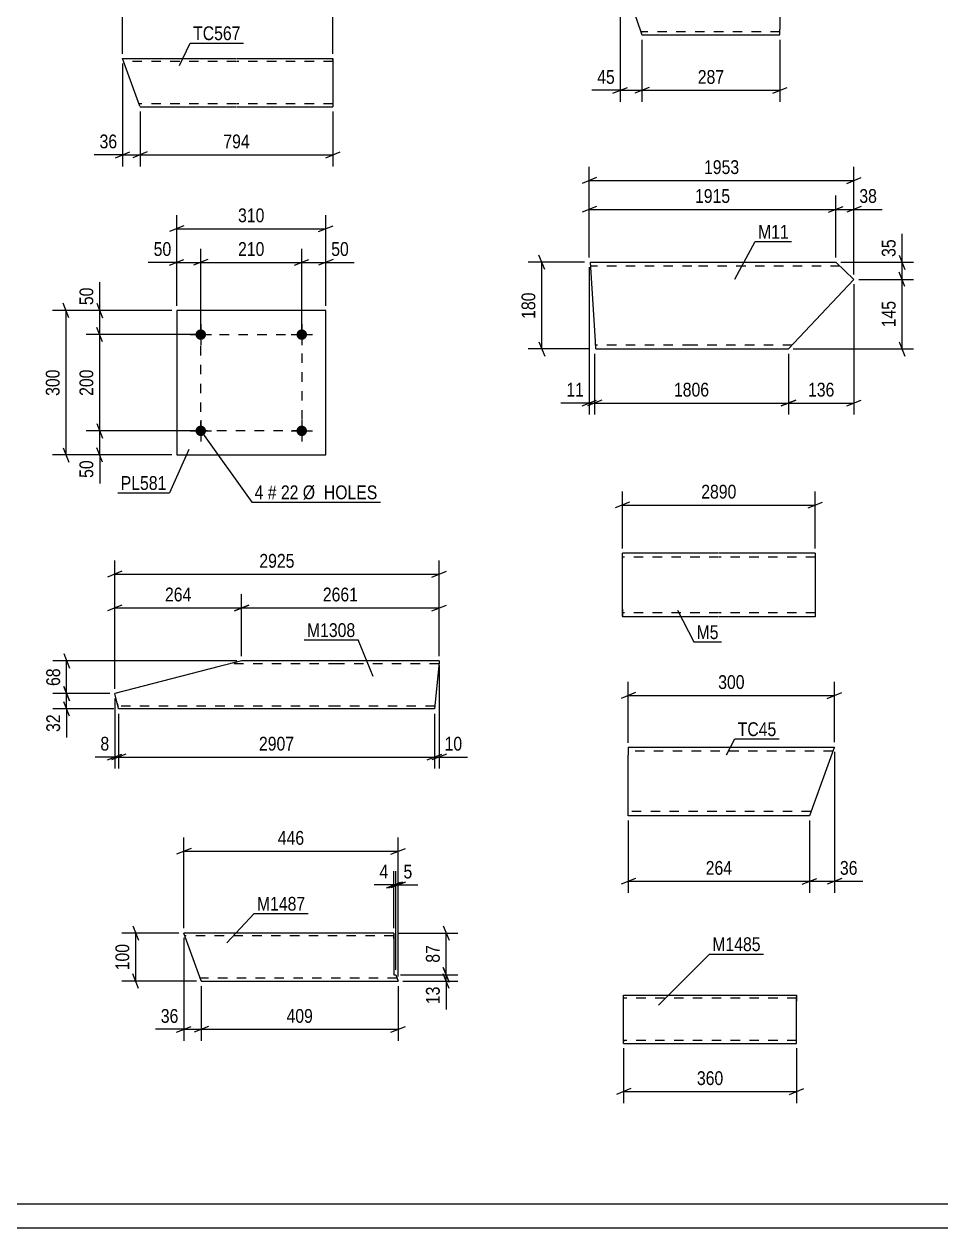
# Model space of a CAD drawing. Header units: millimetres. Extents: x 0 to 594, y 0 to 420.
# Drawn here: x 187.7 to 378.3, y 0 to 250.2 of the extents above; entities that cross this region are included whole.
import ezdxf

# ---------------------------------------------------------------- set-up
doc = ezdxf.new("R2010")
doc.units = ezdxf.units.MM
doc.linetypes.add('DXK_LINE_DOT2', pattern=[3.9198, 1.9599, -1.9599])
doc.styles.add('Arial Narrow', font='ARIALN.TTF', dxfattribs={"height": 0.2})

# ---------------------------------------------------------------- blocks, each defined once
blk = doc.blocks.new('Unknown-392021998-1163')
at = {"color": 5, "linetype": 'Continuous'}
for p, q in [((5, 5), (589, 5)), ((0, 0), (594, 0))]:
    blk.add_line(p, q, dxfattribs=at)
blk = doc.blocks.new('Part-392021998-31676 - 31675')
at = {"color": 2, "linetype": 'Continuous'}
for p, q in [((211.78, 233.08), (208.17, 242.99)), ((208.17, 242.99), (231.81, 242.99)), ((231.91, 242.99), (251.91, 242.99)), ((251.91, 242.99), (251.91, 242.9)), ((251.91, 242.9), (251.91, 232.99)), ((211.78, 233.08), (211.81, 232.99)), ((211.81, 232.99), (231.81, 232.99)), ((231.91, 232.99), (251.91, 232.99))]:
    blk.add_line(p, q, dxfattribs=at)
at = {"color": 7, "linetype": 'DXK_LINE_DOT2'}
for p, q in [((251.91, 242.64), (251.91, 242.99)), ((231.81, 242.39), (208.39, 242.39)), ((251.91, 242.39), (231.91, 242.39)), ((231.81, 233.59), (211.59, 233.59)), ((251.91, 233.59), (231.91, 233.59))]:
    blk.add_line(p, q, dxfattribs=at)
blk = doc.blocks.new('Part-392021998-31684 - 31683')
at = {"color": 2, "linetype": 'Continuous'}
for p, q in [((232.93, 117.84), (228.28, 116.64)), ((252.93, 117.84), (232.93, 117.84)), ((274, 117.84), (253.03, 117.84)), ((273.99, 117.75), (273.96, 117.49)), ((274, 117.84), (273.99, 117.75)), ((228.28, 116.64), (206.53, 111.03)), ((273.96, 117.49), (273.03, 107.84)), ((207.04, 109.04), (206.53, 111.03)), ((207.32, 107.93), (207.04, 109.04)), ((207.35, 107.84), (207.32, 107.93)), ((252.93, 107.84), (207.35, 107.84)), ((273.03, 107.84), (253.03, 107.84))]:
    blk.add_line(p, q, dxfattribs=at)
at = {"color": 7, "linetype": 'DXK_LINE_DOT2'}
for p, q in [((232.93, 117.84), (230.06, 117.1)), ((252.93, 117.24), (230.6, 117.24)), ((273.94, 117.24), (253.03, 117.24)), ((207.04, 109.04), (207.26, 108.2)), ((252.93, 108.44), (207.19, 108.44)), ((273.09, 108.44), (253.03, 108.44))]:
    blk.add_line(p, q, dxfattribs=at)
blk = doc.blocks.new('Part-392021998-16021 - 16020')
at = {"color": 2, "linetype": 'Continuous'}
for p, q in [((344.84, 261.11), (311.63, 261.11)), ((315.9, 248.65), (311.63, 261.11)), ((344.84, 261.11), (344.84, 261.02)), ((344.84, 261.02), (344.84, 260.76)), ((344.84, 260.76), (344.84, 259.91)), ((344.84, 259.91), (344.84, 249.11)), ((316.12, 248), (315.9, 248.65)), ((316.12, 248), (316.15, 247.91)), ((316.15, 247.91), (344.84, 247.91)), ((344.84, 247.91), (344.84, 249.11))]:
    blk.add_line(p, q, dxfattribs=at)
at = {"color": 7, "linetype": 'DXK_LINE_DOT2'}
for p, q in [((344.84, 260.51), (311.83, 260.51)), ((344.84, 260.76), (344.84, 261.11)), ((344.84, 260.34), (344.84, 259.91)), ((315.9, 248.65), (316.03, 248.26)), ((344.84, 248.51), (315.95, 248.51)), ((344.84, 248.51), (344.84, 249.11)), ((344.84, 247.91), (344.84, 248))]:
    blk.add_line(p, q, dxfattribs=at)
blk = doc.blocks.new('Part-392021998-12056 - 12055')
at = {"color": 2, "linetype": 'Continuous'}
for p, q in [((332.09, 140.21), (312.09, 140.21)), ((312.09, 128.61), (312.09, 140.21)), ((352.19, 140.21), (332.19, 140.21)), ((352.19, 140.21), (352.19, 127.01)), ((312.09, 128.61), (312.09, 127.01)), ((332.09, 127.01), (312.09, 127.01)), ((352.19, 127.01), (332.19, 127.01))]:
    blk.add_line(p, q, dxfattribs=at)
at = {"color": 7, "linetype": 'DXK_LINE_DOT2'}
for p, q in [((332.09, 139.41), (312.09, 139.41)), ((352.19, 139.41), (332.19, 139.41)), ((312.09, 127.13), (312.09, 128.61)), ((312.09, 127.81), (312.09, 127.87)), ((332.09, 127.81), (312.09, 127.81)), ((352.19, 127.81), (332.19, 127.81)), ((352.19, 127.81), (352.19, 127.87))]:
    blk.add_line(p, q, dxfattribs=at)
blk = doc.blocks.new('Part-392021998-12078 - 12077')
at = {"color": 2, "linetype": 'Continuous'}
for p, q in [((306.47, 184.25), (305.46, 200.65)), ((305.46, 200.65), (326.52, 200.65)), ((326.62, 200.65), (356.47, 200.65)), ((360.23, 197.11), (356.47, 200.65)), ((346.62, 182.65), (360.23, 197.11)), ((306.57, 182.65), (306.47, 184.25)), ((306.57, 182.65), (326.52, 182.65)), ((326.62, 182.65), (346.62, 182.65))]:
    blk.add_line(p, q, dxfattribs=at)
at = {"color": 7, "linetype": 'DXK_LINE_DOT2'}
for p, q in [((326.52, 199.85), (305.51, 199.85)), ((357.32, 199.85), (326.62, 199.85)), ((306.56, 182.77), (306.47, 184.25)), ((306.52, 183.45), (306.52, 183.51)), ((326.52, 183.45), (306.52, 183.45)), ((347.37, 183.45), (326.62, 183.45))]:
    blk.add_line(p, q, dxfattribs=at)
blk = doc.blocks.new('Part-392021998-16924 - 16923')
at = {"color": 2, "linetype": 'Continuous'}
for p, q in [((313.32, 99.93), (313.32, 98.21)), ((313.32, 99.93), (356.18, 99.93)), ((313.32, 87.35), (313.32, 98.21)), ((356, 99.42), (350.98, 85.64)), ((356.13, 99.79), (356, 99.42)), ((356.18, 99.93), (356.13, 99.79)), ((313.32, 85.77), (313.32, 87.35)), ((313.32, 85.64), (313.32, 85.77)), ((350.98, 85.64), (313.32, 85.64))]:
    blk.add_line(p, q, dxfattribs=at)
at = {"color": 7, "linetype": 'DXK_LINE_DOT2'}
for p, q in [((313.32, 99.93), (313.32, 99.79)), ((313.32, 99.79), (313.32, 99.42)), ((355.87, 99.07), (313.32, 99.07)), ((313.32, 86.14), (313.32, 87.35)), ((351.29, 86.5), (313.32, 86.5))]:
    blk.add_line(p, q, dxfattribs=at)
blk = doc.blocks.new('Part-392021998-30134 - 30133')
at = {"color": 2, "linetype": 'Continuous'}
for p, q in [((312.35, 47.14), (312.35, 48.34)), ((312.35, 48.34), (348.3, 48.34)), ((348.3, 48.34), (348.3, 48.25)), ((348.3, 48.25), (348.3, 47.14)), ((312.35, 39.08), (312.35, 47.14)), ((348.3, 38.34), (348.3, 47.14)), ((312.35, 38.44), (312.35, 39.08)), ((312.35, 38.34), (312.35, 38.44)), ((312.35, 38.34), (348.3, 38.34))]:
    blk.add_line(p, q, dxfattribs=at)
at = {"color": 7, "linetype": 'DXK_LINE_DOT2'}
for p, q in [((348.3, 47.74), (312.35, 47.74)), ((348.3, 47.14), (348.3, 47.99)), ((312.35, 39.08), (312.35, 38.7)), ((312.35, 38.94), (312.35, 38.99)), ((348.3, 38.94), (312.35, 38.94)), ((348.3, 38.94), (348.3, 38.99))]:
    blk.add_line(p, q, dxfattribs=at)
blk = doc.blocks.new('Part-392021998-30141 - 30140')
at = {"color": 2, "linetype": 'Continuous'}
for p, q in [((250.43, 190.63), (219.43, 190.63)), ((219.43, 190.63), (219.43, 160.63)), ((250.43, 160.63), (250.43, 190.63)), ((219.43, 160.63), (250.43, 160.63))]:
    blk.add_line(p, q, dxfattribs=at)
blk = doc.blocks.new('Bolt-392021998-30142 - 30140')
at = {"linetype": 'Continuous'}
for points in [[(225.53, 165.63, -1), (223.33, 165.63, -1)], [(246.53, 165.63, -1), (244.33, 165.63, -1)]]:
    blk.add_hatch(color=1, dxfattribs=at).paths.add_polyline_path(points)
at = {"color": 1, "linetype": 'Continuous'}
for p, q in [((224.43, 167.83), (224.43, 163.43)), ((245.43, 167.83), (245.43, 163.43)), ((222.23, 165.63), (226.63, 165.63)), ((243.23, 165.63), (247.63, 165.63))]:
    blk.add_line(p, q, dxfattribs=at)
blk = doc.blocks.new('Bolt-392021998-30143 - 30140')
at = {"linetype": 'Continuous'}
for points in [[(225.53, 185.63, -1), (223.33, 185.63, -1)], [(246.53, 185.63, -1), (244.33, 185.63, -1)]]:
    blk.add_hatch(color=1, dxfattribs=at).paths.add_polyline_path(points)
at = {"color": 1, "linetype": 'Continuous'}
for p, q in [((224.43, 187.83), (224.43, 183.43)), ((245.43, 187.83), (245.43, 183.43)), ((222.23, 185.63), (226.63, 185.63)), ((243.23, 185.63), (247.63, 185.63))]:
    blk.add_line(p, q, dxfattribs=at)
blk = doc.blocks.new('Part-392021998-30165 - 30164')
at = {"color": 2, "linetype": 'Continuous'}
for p, q in [((264.54, 61.27), (220.9, 61.27)), ((224.51, 51.36), (220.9, 61.27)), ((264.54, 61.27), (264.54, 61.18)), ((264.54, 61.18), (264.54, 60.07)), ((264.54, 60.07), (264.54, 52.6)), ((264.54, 52.6), (264.97, 52.6)), ((264.97, 52.6), (265.46, 51.27)), ((224.51, 51.36), (224.54, 51.27)), ((224.54, 51.27), (265.46, 51.27))]:
    blk.add_line(p, q, dxfattribs=at)
at = {"color": 7, "linetype": 'DXK_LINE_DOT2'}
for p, q in [((264.54, 60.67), (221.12, 60.67)), ((264.54, 60.07), (264.54, 60.92)), ((264.54, 60.3), (264.54, 60.07)), ((224.33, 51.87), (224.31, 51.91)), ((265.24, 51.87), (224.33, 51.87))]:
    blk.add_line(p, q, dxfattribs=at)
blk = doc.blocks.new('Rectangle-392021998-31799 - 30140')
at = {"color": 1, "linetype": 'DXK_LINE_DOT2'}
blk.add_lwpolyline([(224.43, 185.63), (245.43, 185.63), (245.43, 165.63), (224.43, 165.63), (224.43, 185.63)], close=True, dxfattribs=at)
blk = doc.blocks.new('StraightDimension-392021998-31882 - 31675')
at = {"color": 7, "linetype": 'Continuous'}
for p, q in [((208.17, 243.99), (208.17, 255.84)), ((251.91, 243.99), (251.91, 255.84)), ((209.67, 253.59), (206.67, 252.39)), ((208.17, 252.99), (251.91, 252.99)), ((250.41, 252.39), (253.41, 253.59))]:
    blk.add_line(p, q, dxfattribs=at)
at = {"color": 0}
blk.add_wipeout([(233.38, 253.74), (233.38, 257.94), (226.7, 257.94), (226.7, 253.74)], dxfattribs=at)
at = {"color": 3, "style": 'Arial Narrow'}
blk.add_text('830', height=2.863, dxfattribs=at).set_placement((227.3, 254.34))
blk = doc.blocks.new('StraightDimension-392021998-31899 - 31675')
at = {"color": 7, "linetype": 'Continuous'}
for p, q in [((211.81, 231.99), (211.81, 220.59)), ((251.91, 231.99), (251.91, 220.59)), ((213.31, 223.59), (210.31, 222.39)), ((211.81, 222.99), (251.91, 222.99)), ((250.41, 222.39), (253.41, 223.59))]:
    blk.add_line(p, q, dxfattribs=at)
at = {"color": 0}
blk.add_wipeout([(235.2, 223.74), (235.2, 227.94), (228.52, 227.94), (228.52, 223.74)], dxfattribs=at)
at = {"color": 3, "style": 'Arial Narrow'}
blk.add_text('794', height=2.863, dxfattribs=at).set_placement((229.12, 224.34))
blk = doc.blocks.new('StraightDimension-392021998-31900 - 31675')
at = {"color": 7, "linetype": 'Continuous'}
for p, q in [((208.17, 241.99), (208.17, 220.59)), ((211.81, 231.99), (211.81, 220.59)), ((206.67, 222.39), (209.67, 223.59)), ((208.17, 222.99), (211.81, 222.99)), ((213.31, 223.59), (210.31, 222.39))]:
    blk.add_line(p, q, dxfattribs=at)
at = {"color": 0}
blk.add_wipeout([(207.64, 223.74), (207.64, 227.94), (202.79, 227.94), (202.79, 223.74)], dxfattribs=at)
at = {"color": 7, "linetype": 'Continuous'}
blk.add_line((208.17, 222.99), (202.26, 222.99), dxfattribs=at)
blk.add_line((208.17, 222.99), (202.26, 222.99), dxfattribs=at)
at = {"color": 3, "style": 'Arial Narrow'}
blk.add_text('36', height=2.863, dxfattribs=at).set_placement((203.39, 224.34))
blk = doc.blocks.new('StraightDimension-392021998-32114 - 31683')
at = {"color": 7, "linetype": 'Continuous'}
for p, q in [((205.53, 111.03), (193.68, 111.03)), ((195.93, 112.53), (197.13, 109.53)), ((196.53, 107.84), (196.53, 111.03)), ((206.35, 107.84), (193.68, 107.84)), ((197.13, 106.34), (195.93, 109.34))]:
    blk.add_line(p, q, dxfattribs=at)
at = {"color": 0}
blk.add_wipeout([(195.78, 107.32), (191.58, 107.32), (191.58, 102.46), (195.78, 102.46)], dxfattribs=at)
at = {"color": 7, "linetype": 'Continuous'}
blk.add_line((196.53, 107.84), (196.53, 101.94), dxfattribs=at)
blk.add_line((196.53, 107.84), (196.53, 101.94), dxfattribs=at)
at = {"color": 3, "style": 'Arial Narrow'}
blk.add_text('32', height=2.863, rotation=90.0002, dxfattribs=at).set_placement((195.18, 103.06))
blk = doc.blocks.new('StraightDimension-392021998-31980 - 31683')
at = {"color": 7, "linetype": 'Continuous'}
for p, q in [((232.93, 118.84), (232.93, 131.69)), ((274, 118.84), (274, 131.69)), ((234.43, 129.44), (231.43, 128.24)), ((232.93, 128.84), (274, 128.84)), ((272.5, 128.24), (275.5, 129.44))]:
    blk.add_line(p, q, dxfattribs=at)
at = {"color": 0}
blk.add_wipeout([(257.72, 129.59), (257.72, 133.79), (249.21, 133.79), (249.21, 129.59)], dxfattribs=at)
at = {"color": 3, "style": 'Arial Narrow'}
blk.add_text('2661', height=2.863, dxfattribs=at).set_placement((249.81, 130.19))
blk = doc.blocks.new('StraightDimension-392021998-32062 - 31683')
at = {"color": 7, "linetype": 'Continuous'}
for p, q in [((274, 116.84), (274, 95.44)), ((273.03, 106.84), (273.03, 95.44)), ((271.53, 97.24), (274.53, 98.44)), ((275.5, 98.44), (272.5, 97.24)), ((273.03, 97.84), (274, 97.84))]:
    blk.add_line(p, q, dxfattribs=at)
at = {"color": 0}
blk.add_wipeout([(279.38, 98.59), (279.38, 102.79), (274.52, 102.79), (274.52, 98.59)], dxfattribs=at)
at = {"color": 7, "linetype": 'Continuous'}
blk.add_line((274, 97.84), (279.9, 97.84), dxfattribs=at)
blk.add_line((274, 97.84), (279.9, 97.84), dxfattribs=at)
at = {"color": 3, "style": 'Arial Narrow'}
blk.add_text('10', height=2.863, dxfattribs=at).set_placement((275.12, 99.19))
blk = doc.blocks.new('StraightDimension-392021998-31981 - 31683')
at = {"color": 7, "linetype": 'Continuous'}
for p, q in [((206.53, 112.03), (206.53, 131.69)), ((232.93, 118.84), (232.93, 131.69)), ((208.03, 129.44), (205.03, 128.24)), ((206.53, 128.84), (232.93, 128.84)), ((231.43, 128.24), (234.43, 129.44))]:
    blk.add_line(p, q, dxfattribs=at)
at = {"color": 0}
blk.add_wipeout([(223.07, 129.59), (223.07, 133.79), (216.39, 133.79), (216.39, 129.59)], dxfattribs=at)
at = {"color": 3, "style": 'Arial Narrow'}
blk.add_text('264', height=2.863, dxfattribs=at).set_placement((216.99, 130.19))
blk = doc.blocks.new('StraightDimension-392021998-32063 - 31683')
at = {"color": 7, "linetype": 'Continuous'}
for p, q in [((207.35, 106.84), (207.35, 95.44)), ((273.03, 106.84), (273.03, 95.44)), ((208.85, 98.44), (205.85, 97.24)), ((207.35, 97.84), (273.03, 97.84)), ((271.53, 97.24), (274.53, 98.44))]:
    blk.add_line(p, q, dxfattribs=at)
at = {"color": 0}
blk.add_wipeout([(244.45, 98.59), (244.45, 102.79), (235.93, 102.79), (235.93, 98.59)], dxfattribs=at)
at = {"color": 3, "style": 'Arial Narrow'}
blk.add_text('2907', height=2.863, dxfattribs=at).set_placement((236.53, 99.19))
blk = doc.blocks.new('StraightDimension-392021998-32064 - 31683')
at = {"color": 7, "linetype": 'Continuous'}
for p, q in [((206.53, 110.03), (206.53, 95.44)), ((207.35, 106.84), (207.35, 95.44)), ((205.03, 97.24), (208.03, 98.44)), ((208.85, 98.44), (205.85, 97.24)), ((206.53, 97.84), (207.35, 97.84))]:
    blk.add_line(p, q, dxfattribs=at)
at = {"color": 0}
blk.add_wipeout([(206, 98.59), (206, 102.79), (202.97, 102.79), (202.97, 98.59)], dxfattribs=at)
at = {"color": 7, "linetype": 'Continuous'}
blk.add_line((206.53, 97.84), (202.45, 97.84), dxfattribs=at)
blk.add_line((206.53, 97.84), (202.45, 97.84), dxfattribs=at)
at = {"color": 3, "style": 'Arial Narrow'}
blk.add_text('8', height=2.86, dxfattribs=at).set_placement((203.57, 99.19))
blk = doc.blocks.new('StraightDimension-392021998-32113 - 31683')
at = {"color": 7, "linetype": 'Continuous'}
for p, q in [((231.93, 117.84), (193.68, 117.84)), ((195.93, 119.34), (197.13, 116.34)), ((196.53, 111.03), (196.53, 117.84)), ((205.53, 111.03), (193.68, 111.03)), ((197.13, 109.53), (195.93, 112.53))]:
    blk.add_line(p, q, dxfattribs=at)
at = {"color": 0}
blk.add_wipeout([(195.78, 116.87), (191.58, 116.87), (191.58, 112.01), (195.78, 112.01)], dxfattribs=at)
at = {"color": 3, "style": 'Arial Narrow'}
blk.add_text('68', height=2.863, rotation=90.0002, dxfattribs=at).set_placement((195.18, 112.61))
blk = doc.blocks.new('StraightDimension-392021998-32172 - 31683')
at = {"color": 7, "linetype": 'Continuous'}
for p, q in [((206.53, 112.03), (206.53, 138.69)), ((274, 118.84), (274, 138.69)), ((208.03, 136.44), (205.03, 135.24)), ((206.53, 135.84), (274, 135.84)), ((272.5, 135.24), (275.5, 136.44))]:
    blk.add_line(p, q, dxfattribs=at)
at = {"color": 0}
blk.add_wipeout([(244.52, 136.59), (244.52, 140.79), (236.01, 140.79), (236.01, 136.59)], dxfattribs=at)
at = {"color": 3, "style": 'Arial Narrow'}
blk.add_text('2925', height=2.863, dxfattribs=at).set_placement((236.61, 137.19))
blk = doc.blocks.new('StraightDimension-392021998-16106 - 16020')
at = {"color": 7, "linetype": 'Continuous'}
for p, q in [((316.15, 246.91), (316.15, 233.99)), ((344.84, 246.91), (344.84, 233.99)), ((317.65, 236.99), (314.65, 235.79)), ((316.15, 236.39), (344.84, 236.39)), ((343.34, 235.79), (346.34, 236.99))]:
    blk.add_line(p, q, dxfattribs=at)
at = {"color": 0}
blk.add_wipeout([(333.84, 237.14), (333.84, 241.34), (327.16, 241.34), (327.16, 237.14)], dxfattribs=at)
at = {"color": 3, "style": 'Arial Narrow'}
blk.add_text('287', height=2.863, dxfattribs=at).set_placement((327.76, 237.74))
blk = doc.blocks.new('StraightDimension-392021998-16107 - 16020')
at = {"color": 7, "linetype": 'Continuous'}
for p, q in [((311.63, 260.11), (311.63, 233.99)), ((316.15, 246.91), (316.15, 233.99)), ((310.13, 235.79), (313.13, 236.99)), ((311.63, 236.39), (316.15, 236.39)), ((317.65, 236.99), (314.65, 235.79))]:
    blk.add_line(p, q, dxfattribs=at)
at = {"color": 0}
blk.add_wipeout([(311.1, 237.14), (311.1, 241.34), (306.25, 241.34), (306.25, 237.14)], dxfattribs=at)
at = {"color": 7, "linetype": 'Continuous'}
blk.add_line((311.63, 236.39), (305.72, 236.39), dxfattribs=at)
blk.add_line((311.63, 236.39), (305.72, 236.39), dxfattribs=at)
at = {"color": 3, "style": 'Arial Narrow'}
blk.add_text('45', height=2.863, dxfattribs=at).set_placement((306.85, 237.74))
blk = doc.blocks.new('StraightDimension-392021998-12645 - 12055')
at = {"color": 7, "linetype": 'Continuous'}
for p, q in [((312.09, 141.21), (312.09, 153.06)), ((352.19, 141.21), (352.19, 153.06)), ((313.59, 150.81), (310.59, 149.61)), ((312.09, 150.21), (352.19, 150.21)), ((350.69, 149.61), (353.69, 150.81))]:
    blk.add_line(p, q, dxfattribs=at)
at = {"color": 0}
blk.add_wipeout([(336.39, 150.96), (336.39, 155.16), (327.88, 155.16), (327.88, 150.96)], dxfattribs=at)
at = {"color": 3, "style": 'Arial Narrow'}
blk.add_text('2890', height=2.863, dxfattribs=at).set_placement((328.48, 151.56))
blk = doc.blocks.new('StraightDimension-392021998-12673 - 12077')
at = {"color": 7, "linetype": 'Continuous'}
for p, q in [((304.21, 200.65), (292.48, 200.65)), ((295.93, 199.15), (294.73, 202.15)), ((295.33, 182.65), (295.33, 200.65)), ((305.32, 182.65), (292.48, 182.65)), ((294.73, 184.15), (295.93, 181.15))]:
    blk.add_line(p, q, dxfattribs=at)
at = {"color": 0}
blk.add_wipeout([(294.58, 194.99), (290.38, 194.99), (290.38, 188.3), (294.58, 188.3)], dxfattribs=at)
at = {"color": 3, "style": 'Arial Narrow'}
blk.add_text('180', height=2.863, rotation=90.0002, dxfattribs=at).set_placement((293.98, 188.9))
blk = doc.blocks.new('StraightDimension-392021998-20427 - 12077')
at = {"color": 7, "linetype": 'Continuous'}
for p, q in [((305.21, 199.65), (305.21, 169.01)), ((306.32, 181.65), (306.32, 169.01)), ((303.71, 170.81), (306.71, 172.01)), ((307.82, 172.01), (304.82, 170.81)), ((305.21, 171.41), (306.32, 171.41))]:
    blk.add_line(p, q, dxfattribs=at)
at = {"color": 0}
blk.add_wipeout([(304.69, 172.16), (304.69, 176.36), (299.83, 176.36), (299.83, 172.16)], dxfattribs=at)
at = {"color": 7, "linetype": 'Continuous'}
blk.add_line((305.21, 171.41), (299.31, 171.41), dxfattribs=at)
blk.add_line((305.21, 171.41), (299.31, 171.41), dxfattribs=at)
at = {"color": 3, "style": 'Arial Narrow'}
blk.add_text('11', height=2.863, dxfattribs=at).set_placement((300.43, 172.76))
blk = doc.blocks.new('StraightDimension-392021998-12665 - 12077')
at = {"color": 7, "linetype": 'Continuous'}
for p, q in [((357.47, 200.65), (372.63, 200.65)), ((369.63, 202.15), (370.83, 199.15)), ((370.23, 197.11), (370.23, 200.65)), ((370.83, 195.61), (369.63, 198.61)), ((361.23, 197.11), (372.63, 197.11))]:
    blk.add_line(p, q, dxfattribs=at)
at = {"color": 0}
blk.add_wipeout([(369.48, 206.03), (365.28, 206.03), (365.28, 201.17), (369.48, 201.17)], dxfattribs=at)
at = {"color": 7, "linetype": 'Continuous'}
blk.add_line((370.23, 200.65), (370.23, 206.55), dxfattribs=at)
blk.add_line((370.23, 200.65), (370.23, 206.55), dxfattribs=at)
at = {"color": 3, "style": 'Arial Narrow'}
blk.add_text('35', height=2.863, rotation=90.0002, dxfattribs=at).set_placement((368.88, 201.77))
blk = doc.blocks.new('StraightDimension-392021998-20425 - 12077')
at = {"color": 7, "linetype": 'Continuous'}
for p, q in [((360.23, 196.11), (360.23, 169.01)), ((346.62, 181.65), (346.62, 169.01)), ((348.12, 172.01), (345.12, 170.81)), ((346.62, 171.41), (360.23, 171.41)), ((358.73, 170.81), (361.73, 172.01))]:
    blk.add_line(p, q, dxfattribs=at)
at = {"color": 0}
blk.add_wipeout([(356.77, 172.16), (356.77, 176.36), (350.08, 176.36), (350.08, 172.16)], dxfattribs=at)
at = {"color": 3, "style": 'Arial Narrow'}
blk.add_text('136', height=2.863, dxfattribs=at).set_placement((350.68, 172.76))
blk = doc.blocks.new('StraightDimension-392021998-12666 - 12077')
at = {"color": 7, "linetype": 'Continuous'}
for p, q in [((370.83, 195.61), (369.63, 198.61)), ((361.23, 197.11), (372.63, 197.11)), ((370.23, 182.65), (370.23, 197.11)), ((347.62, 182.65), (372.63, 182.65)), ((369.63, 184.15), (370.83, 181.15))]:
    blk.add_line(p, q, dxfattribs=at)
at = {"color": 0}
blk.add_wipeout([(369.48, 193.22), (365.28, 193.22), (365.28, 186.54), (369.48, 186.54)], dxfattribs=at)
at = {"color": 3, "style": 'Arial Narrow'}
blk.add_text('145', height=2.863, rotation=90.0002, dxfattribs=at).set_placement((368.88, 187.14))
blk = doc.blocks.new('StraightDimension-392021998-12679 - 12077')
at = {"color": 7, "linetype": 'Continuous'}
for p, q in [((305.21, 201.65), (305.21, 220.5)), ((360.23, 198.11), (360.23, 220.5)), ((306.71, 218.25), (303.71, 217.05)), ((305.21, 217.65), (360.23, 217.65)), ((358.73, 217.05), (361.73, 218.25))]:
    blk.add_line(p, q, dxfattribs=at)
at = {"color": 0}
blk.add_wipeout([(336.98, 218.4), (336.98, 222.6), (328.46, 222.6), (328.46, 218.4)], dxfattribs=at)
at = {"color": 3, "style": 'Arial Narrow'}
blk.add_text('1953', height=2.863, dxfattribs=at).set_placement((329.06, 219))
blk = doc.blocks.new('StraightDimension-392021998-20426 - 12077')
at = {"color": 7, "linetype": 'Continuous'}
for p, q in [((306.32, 181.65), (306.32, 169.01)), ((346.62, 181.65), (346.62, 169.01)), ((307.82, 172.01), (304.82, 170.81)), ((306.32, 171.41), (346.62, 171.41)), ((345.12, 170.81), (348.12, 172.01))]:
    blk.add_line(p, q, dxfattribs=at)
at = {"color": 0}
blk.add_wipeout([(330.73, 172.16), (330.73, 176.36), (322.21, 176.36), (322.21, 172.16)], dxfattribs=at)
at = {"color": 3, "style": 'Arial Narrow'}
blk.add_text('1806', height=2.863, dxfattribs=at).set_placement((322.81, 172.76))
blk = doc.blocks.new('StraightDimension-392021998-24170 - 12077')
at = {"color": 7, "linetype": 'Continuous'}
for p, q in [((356.47, 201.65), (356.47, 214.5)), ((360.23, 198.11), (360.23, 214.5)), ((354.97, 211.05), (357.97, 212.25)), ((356.47, 211.65), (360.23, 211.65)), ((361.73, 212.25), (358.73, 211.05))]:
    blk.add_line(p, q, dxfattribs=at)
at = {"color": 0}
blk.add_wipeout([(365.61, 212.4), (365.61, 216.6), (360.75, 216.6), (360.75, 212.4)], dxfattribs=at)
at = {"color": 7, "linetype": 'Continuous'}
blk.add_line((360.23, 211.65), (366.13, 211.65), dxfattribs=at)
blk.add_line((360.23, 211.65), (366.13, 211.65), dxfattribs=at)
at = {"color": 3, "style": 'Arial Narrow'}
blk.add_text('38', height=2.863, dxfattribs=at).set_placement((361.35, 213))
blk = doc.blocks.new('StraightDimension-392021998-24171 - 12077')
at = {"color": 7, "linetype": 'Continuous'}
for p, q in [((305.21, 201.65), (305.21, 214.5)), ((356.47, 201.65), (356.47, 214.5)), ((306.71, 212.25), (303.71, 211.05)), ((305.21, 211.65), (356.47, 211.65)), ((354.97, 211.05), (357.97, 212.25))]:
    blk.add_line(p, q, dxfattribs=at)
at = {"color": 0}
blk.add_wipeout([(335.1, 212.4), (335.1, 216.6), (326.59, 216.6), (326.59, 212.4)], dxfattribs=at)
at = {"color": 3, "style": 'Arial Narrow'}
blk.add_text('1915', height=2.863, dxfattribs=at).set_placement((327.19, 213))
blk = doc.blocks.new('StraightDimension-392021998-16960 - 16923')
at = {"color": 7, "linetype": 'Continuous'}
for p, q in [((356.18, 98.93), (356.18, 69.63)), ((350.98, 84.64), (350.98, 69.63)), ((349.48, 71.43), (352.48, 72.63)), ((357.68, 72.63), (354.68, 71.43)), ((350.98, 72.03), (356.18, 72.03))]:
    blk.add_line(p, q, dxfattribs=at)
at = {"color": 0}
blk.add_wipeout([(361.56, 72.78), (361.56, 76.98), (356.71, 76.98), (356.71, 72.78)], dxfattribs=at)
at = {"color": 7, "linetype": 'Continuous'}
blk.add_line((356.18, 72.03), (362.09, 72.03), dxfattribs=at)
blk.add_line((356.18, 72.03), (362.09, 72.03), dxfattribs=at)
at = {"color": 3, "style": 'Arial Narrow'}
blk.add_text('36', height=2.863, dxfattribs=at).set_placement((357.31, 73.38))
blk = doc.blocks.new('StraightDimension-392021998-16931 - 16923')
at = {"color": 7, "linetype": 'Continuous'}
for p, q in [((313.32, 100.79), (313.32, 113.49)), ((356.18, 100.93), (356.18, 113.49)), ((314.82, 111.24), (311.82, 110.04)), ((313.32, 110.64), (356.18, 110.64)), ((354.68, 110.04), (357.68, 111.24))]:
    blk.add_line(p, q, dxfattribs=at)
at = {"color": 0}
blk.add_wipeout([(338.09, 111.39), (338.09, 115.59), (331.41, 115.59), (331.41, 111.39)], dxfattribs=at)
at = {"color": 3, "style": 'Arial Narrow'}
blk.add_text('300', height=2.863, dxfattribs=at).set_placement((332.01, 111.99))
blk = doc.blocks.new('StraightDimension-392021998-16961 - 16923')
at = {"color": 7, "linetype": 'Continuous'}
for p, q in [((313.32, 84.64), (313.32, 69.63)), ((350.98, 84.64), (350.98, 69.63)), ((314.82, 72.63), (311.82, 71.43)), ((349.48, 71.43), (352.48, 72.63)), ((313.32, 72.03), (350.98, 72.03))]:
    blk.add_line(p, q, dxfattribs=at)
at = {"color": 0}
blk.add_wipeout([(335.49, 72.78), (335.49, 76.98), (328.81, 76.98), (328.81, 72.78)], dxfattribs=at)
at = {"color": 3, "style": 'Arial Narrow'}
blk.add_text('264', height=2.863, dxfattribs=at).set_placement((329.41, 73.38))
blk = doc.blocks.new('StraightDimension-392021998-30319 - 30133')
at = {"color": 7, "linetype": 'Continuous'}
for p, q in [((312.35, 37.34), (312.35, 25.94)), ((348.3, 37.34), (348.3, 25.94)), ((313.85, 28.94), (310.85, 27.74)), ((312.35, 28.34), (348.3, 28.34)), ((346.8, 27.74), (349.8, 28.94))]:
    blk.add_line(p, q, dxfattribs=at)
at = {"color": 0}
blk.add_wipeout([(333.67, 29.09), (333.67, 33.29), (326.98, 33.29), (326.98, 29.09)], dxfattribs=at)
at = {"color": 3, "style": 'Arial Narrow'}
blk.add_text('360', height=2.863, dxfattribs=at).set_placement((327.58, 29.69))
blk = doc.blocks.new('StraightDimension-392021998-30324 - 30140')
at = {"color": 7, "linetype": 'Continuous'}
for p, q in [((223.43, 185.63), (200.58, 185.63)), ((204.03, 184.13), (202.83, 187.13)), ((203.43, 165.63), (203.43, 185.63)), ((223.43, 165.63), (200.58, 165.63)), ((202.83, 167.13), (204.03, 164.13))]:
    blk.add_line(p, q, dxfattribs=at)
at = {"color": 0}
blk.add_wipeout([(202.68, 178.97), (198.48, 178.97), (198.48, 172.29), (202.68, 172.29)], dxfattribs=at)
at = {"color": 3, "style": 'Arial Narrow'}
blk.add_text('200', height=2.863, rotation=90.0002, dxfattribs=at).set_placement((202.08, 172.89))
blk = doc.blocks.new('StraightDimension-392021998-30323 - 30140')
at = {"color": 7, "linetype": 'Continuous'}
for p, q in [((218.43, 190.63), (200.58, 190.63)), ((202.83, 192.13), (204.03, 189.13)), ((203.43, 185.63), (203.43, 190.63)), ((223.43, 185.63), (200.58, 185.63)), ((204.03, 184.13), (202.83, 187.13))]:
    blk.add_line(p, q, dxfattribs=at)
at = {"color": 0}
blk.add_wipeout([(202.68, 196.01), (198.48, 196.01), (198.48, 191.15), (202.68, 191.15)], dxfattribs=at)
at = {"color": 7, "linetype": 'Continuous'}
blk.add_line((203.43, 190.63), (203.43, 196.53), dxfattribs=at)
blk.add_line((203.43, 190.63), (203.43, 196.53), dxfattribs=at)
at = {"color": 3, "style": 'Arial Narrow'}
blk.add_text('50', height=2.863, rotation=90.0002, dxfattribs=at).set_placement((202.08, 191.75))
blk = doc.blocks.new('StraightDimension-392021998-30325 - 30140')
at = {"color": 7, "linetype": 'Continuous'}
for p, q in [((223.43, 165.63), (200.58, 165.63)), ((202.83, 167.13), (204.03, 164.13)), ((203.43, 160.63), (203.43, 165.63)), ((218.43, 160.63), (200.58, 160.63)), ((204.03, 159.13), (202.83, 162.13))]:
    blk.add_line(p, q, dxfattribs=at)
at = {"color": 0}
blk.add_wipeout([(202.68, 160.1), (198.48, 160.1), (198.48, 155.25), (202.68, 155.25)], dxfattribs=at)
at = {"color": 7, "linetype": 'Continuous'}
blk.add_line((203.43, 160.63), (203.43, 154.72), dxfattribs=at)
blk.add_line((203.43, 160.63), (203.43, 154.72), dxfattribs=at)
at = {"color": 3, "style": 'Arial Narrow'}
blk.add_text('50', height=2.863, rotation=90.0002, dxfattribs=at).set_placement((202.08, 155.85))
blk = doc.blocks.new('StraightDimension-392021998-30335 - 30140')
at = {"color": 7, "linetype": 'Continuous'}
for p, q in [((218.43, 190.63), (193.58, 190.63)), ((197.03, 189.13), (195.83, 192.13)), ((196.43, 160.63), (196.43, 190.63)), ((218.43, 160.63), (193.58, 160.63)), ((195.83, 162.13), (197.03, 159.13))]:
    blk.add_line(p, q, dxfattribs=at)
at = {"color": 0}
blk.add_wipeout([(195.68, 178.97), (191.48, 178.97), (191.48, 172.29), (195.68, 172.29)], dxfattribs=at)
at = {"color": 3, "style": 'Arial Narrow'}
blk.add_text('300', height=2.863, rotation=90.0002, dxfattribs=at).set_placement((195.08, 172.89))
blk = doc.blocks.new('StraightDimension-392021998-30355 - 30140')
at = {"color": 7, "linetype": 'Continuous'}
for p, q in [((219.43, 191.63), (219.43, 210.48)), ((250.43, 191.63), (250.43, 210.48)), ((220.93, 208.23), (217.93, 207.03)), ((248.93, 207.03), (251.93, 208.23)), ((219.43, 207.63), (250.43, 207.63))]:
    blk.add_line(p, q, dxfattribs=at)
at = {"color": 0}
blk.add_wipeout([(238.27, 208.38), (238.27, 212.58), (231.58, 212.58), (231.58, 208.38)], dxfattribs=at)
at = {"color": 3, "style": 'Arial Narrow'}
blk.add_text('310', height=2.863, dxfattribs=at).set_placement((232.18, 208.98))
blk = doc.blocks.new('StraightDimension-392021998-31757 - 30140')
at = {"color": 7, "linetype": 'Continuous'}
for p, q in [((245.43, 186.63), (245.43, 203.48)), ((250.43, 191.63), (250.43, 203.48)), ((243.93, 200.03), (246.93, 201.23)), ((245.43, 200.63), (250.43, 200.63)), ((251.93, 201.23), (248.93, 200.03))]:
    blk.add_line(p, q, dxfattribs=at)
at = {"color": 0}
blk.add_wipeout([(255.81, 201.38), (255.81, 205.58), (250.95, 205.58), (250.95, 201.38)], dxfattribs=at)
at = {"color": 7, "linetype": 'Continuous'}
blk.add_line((250.43, 200.63), (256.33, 200.63), dxfattribs=at)
blk.add_line((250.43, 200.63), (256.33, 200.63), dxfattribs=at)
at = {"color": 3, "style": 'Arial Narrow'}
blk.add_text('50', height=2.863, dxfattribs=at).set_placement((251.55, 201.98))
blk = doc.blocks.new('StraightDimension-392021998-31758 - 30140')
at = {"color": 7, "linetype": 'Continuous'}
for p, q in [((224.43, 186.63), (224.43, 203.48)), ((245.43, 186.63), (245.43, 203.48)), ((225.93, 201.23), (222.93, 200.03)), ((224.43, 200.63), (245.43, 200.63)), ((243.93, 200.03), (246.93, 201.23))]:
    blk.add_line(p, q, dxfattribs=at)
at = {"color": 0}
blk.add_wipeout([(238.27, 201.38), (238.27, 205.58), (231.58, 205.58), (231.58, 201.38)], dxfattribs=at)
at = {"color": 3, "style": 'Arial Narrow'}
blk.add_text('210', height=2.863, dxfattribs=at).set_placement((232.18, 201.98))
blk = doc.blocks.new('StraightDimension-392021998-31759 - 30140')
at = {"color": 7, "linetype": 'Continuous'}
for p, q in [((219.43, 191.63), (219.43, 203.48)), ((224.43, 186.63), (224.43, 203.48)), ((217.93, 200.03), (220.93, 201.23)), ((219.43, 200.63), (224.43, 200.63)), ((225.93, 201.23), (222.93, 200.03))]:
    blk.add_line(p, q, dxfattribs=at)
at = {"color": 0}
blk.add_wipeout([(218.9, 201.38), (218.9, 205.58), (214.04, 205.58), (214.04, 201.38)], dxfattribs=at)
at = {"color": 7, "linetype": 'Continuous'}
blk.add_line((219.43, 200.63), (213.52, 200.63), dxfattribs=at)
blk.add_line((219.43, 200.63), (213.52, 200.63), dxfattribs=at)
at = {"color": 3, "style": 'Arial Narrow'}
blk.add_text('50', height=2.863, dxfattribs=at).set_placement((214.64, 201.98))
blk = doc.blocks.new('StraightDimension-392021998-32190 - 30164')
at = {"color": 7, "linetype": 'Continuous'}
for p, q in [((264.54, 62.27), (264.54, 74.12)), ((264.97, 53.6), (264.97, 74.12)), ((263.04, 70.67), (266.04, 71.87)), ((266.47, 71.87), (263.47, 70.67)), ((264.54, 71.27), (264.97, 71.27))]:
    blk.add_line(p, q, dxfattribs=at)
at = {"color": 0}
blk.add_wipeout([(264.01, 72.02), (264.01, 76.22), (260.98, 76.22), (260.98, 72.02)], dxfattribs=at)
at = {"color": 7, "linetype": 'Continuous'}
blk.add_line((264.54, 71.27), (260.46, 71.27), dxfattribs=at)
blk.add_line((264.54, 71.27), (260.46, 71.27), dxfattribs=at)
at = {"color": 3, "style": 'Arial Narrow'}
blk.add_text('4', height=2.86, dxfattribs=at).set_placement((261.58, 72.62))
blk = doc.blocks.new('StraightDimension-392021998-32189 - 30164')
at = {"color": 7, "linetype": 'Continuous'}
for p, q in [((264.97, 53.6), (264.97, 74.12)), ((265.46, 52.27), (265.46, 74.12)), ((263.47, 70.67), (266.47, 71.87)), ((266.96, 71.87), (263.96, 70.67)), ((264.97, 71.27), (265.46, 71.27))]:
    blk.add_line(p, q, dxfattribs=at)
at = {"color": 0}
blk.add_wipeout([(269.01, 72.02), (269.01, 76.22), (265.98, 76.22), (265.98, 72.02)], dxfattribs=at)
at = {"color": 7, "linetype": 'Continuous'}
blk.add_line((265.46, 71.27), (269.54, 71.27), dxfattribs=at)
blk.add_line((265.46, 71.27), (269.54, 71.27), dxfattribs=at)
at = {"color": 3, "style": 'Arial Narrow'}
blk.add_text('5', height=2.86, dxfattribs=at).set_placement((266.58, 72.62))
blk = doc.blocks.new('StraightDimension-392021998-30433 - 30164')
at = {"color": 7, "linetype": 'Continuous'}
for p, q in [((220.9, 62.27), (220.9, 81.12)), ((265.46, 52.27), (265.46, 81.12)), ((222.4, 78.87), (219.4, 77.67)), ((220.9, 78.27), (265.46, 78.27)), ((263.96, 77.67), (266.96, 78.87))]:
    blk.add_line(p, q, dxfattribs=at)
at = {"color": 0}
blk.add_wipeout([(246.52, 79.02), (246.52, 83.22), (239.84, 83.22), (239.84, 79.02)], dxfattribs=at)
at = {"color": 3, "style": 'Arial Narrow'}
blk.add_text('446', height=2.863, dxfattribs=at).set_placement((240.44, 79.62))
blk = doc.blocks.new('StraightDimension-392021998-30407 - 30164')
at = {"color": 7, "linetype": 'Continuous'}
for p, q in [((210.3, 62.77), (211.5, 59.77)), ((219.9, 61.27), (208.05, 61.27)), ((210.9, 51.27), (210.9, 61.27)), ((211.5, 49.77), (210.3, 52.77)), ((223.54, 51.27), (208.05, 51.27))]:
    blk.add_line(p, q, dxfattribs=at)
at = {"color": 0}
blk.add_wipeout([(210.15, 59.61), (205.95, 59.61), (205.95, 52.93), (210.15, 52.93)], dxfattribs=at)
at = {"color": 3, "style": 'Arial Narrow'}
blk.add_text('100', height=2.863, rotation=90.0002, dxfattribs=at).set_placement((209.55, 53.53))
blk = doc.blocks.new('StraightDimension-392021998-30413 - 30164')
at = {"color": 7, "linetype": 'Continuous'}
for p, q in [((224.54, 50.27), (224.54, 38.87)), ((265.46, 50.27), (265.46, 38.87)), ((226.04, 41.87), (223.04, 40.67)), ((224.54, 41.27), (265.46, 41.27)), ((263.96, 40.67), (266.96, 41.87))]:
    blk.add_line(p, q, dxfattribs=at)
at = {"color": 0}
blk.add_wipeout([(248.34, 42.02), (248.34, 46.22), (241.66, 46.22), (241.66, 42.02)], dxfattribs=at)
at = {"color": 3, "style": 'Arial Narrow'}
blk.add_text('409', height=2.863, dxfattribs=at).set_placement((242.26, 42.62))
blk = doc.blocks.new('StraightDimension-392021998-30414 - 30164')
at = {"color": 7, "linetype": 'Continuous'}
for p, q in [((220.9, 60.27), (220.9, 38.87)), ((224.54, 50.27), (224.54, 38.87)), ((219.4, 40.67), (222.4, 41.87)), ((220.9, 41.27), (224.54, 41.27)), ((226.04, 41.87), (223.04, 40.67))]:
    blk.add_line(p, q, dxfattribs=at)
at = {"color": 0}
blk.add_wipeout([(220.38, 42.02), (220.38, 46.22), (215.52, 46.22), (215.52, 42.02)], dxfattribs=at)
at = {"color": 7, "linetype": 'Continuous'}
blk.add_line((220.9, 41.27), (215, 41.27), dxfattribs=at)
blk.add_line((220.9, 41.27), (215, 41.27), dxfattribs=at)
at = {"color": 3, "style": 'Arial Narrow'}
blk.add_text('36', height=2.863, dxfattribs=at).set_placement((216.12, 42.62))
blk = doc.blocks.new('StraightDimension-392021998-32323 - 30164')
at = {"color": 7, "linetype": 'Continuous'}
for p, q in [((274.86, 62.77), (276.06, 59.77)), ((265.54, 61.27), (277.86, 61.27)), ((275.46, 52.6), (275.46, 61.27)), ((265.97, 52.6), (277.86, 52.6)), ((276.06, 51.1), (274.86, 54.1))]:
    blk.add_line(p, q, dxfattribs=at)
at = {"color": 0}
blk.add_wipeout([(274.71, 59.37), (270.51, 59.37), (270.51, 54.51), (274.71, 54.51)], dxfattribs=at)
at = {"color": 3, "style": 'Arial Narrow'}
blk.add_text('87', height=2.863, rotation=90.0002, dxfattribs=at).set_placement((274.11, 55.11))
blk = doc.blocks.new('StraightDimension-392021998-32324 - 30164')
at = {"color": 7, "linetype": 'Continuous'}
for p, q in [((265.97, 52.6), (277.86, 52.6)), ((274.86, 54.1), (276.06, 51.1)), ((276.06, 49.77), (274.86, 52.77)), ((275.46, 51.27), (275.46, 52.6)), ((266.46, 51.27), (277.86, 51.27))]:
    blk.add_line(p, q, dxfattribs=at)
at = {"color": 0}
blk.add_wipeout([(274.71, 50.74), (270.51, 50.74), (270.51, 45.89), (274.71, 45.89)], dxfattribs=at)
at = {"color": 7, "linetype": 'Continuous'}
blk.add_line((275.46, 51.27), (275.46, 45.36), dxfattribs=at)
blk.add_line((275.46, 51.27), (275.46, 45.36), dxfattribs=at)
at = {"color": 3, "style": 'Arial Narrow'}
blk.add_text('13', height=2.863, rotation=90.0002, dxfattribs=at).set_placement((274.11, 46.49))
blk = doc.blocks.new('Mark-392021998-31703 - 31675')
at = {"color": 0}
blk.add_wipeout([(232.71, 246.82), (232.71, 249.82), (222.84, 249.82), (222.84, 246.82)], dxfattribs=at)
blk.add_wipeout([(232.71, 246.82), (232.71, 249.82), (222.84, 249.82), (222.84, 246.82)], dxfattribs=at)
at = {"color": 30, "linetype": 'Continuous'}
for p, q in [((220.01, 241.53), (222.24, 246.22)), ((222.24, 246.22), (233.31, 246.22))]:
    blk.add_line(p, q, dxfattribs=at)
at = {"color": 3, "style": 'Arial Narrow'}
blk.add_text('TC567', height=2.863, dxfattribs=at).set_placement((222.84, 246.82))
blk = doc.blocks.new('Mark-392021998-31700 - 31683')
at = {"color": 0}
blk.add_wipeout([(256.56, 122.79), (256.56, 125.79), (246.51, 125.79), (246.51, 122.79)], dxfattribs=at)
blk.add_wipeout([(256.56, 122.79), (256.56, 125.79), (246.51, 125.79), (246.51, 122.79)], dxfattribs=at)
at = {"color": 30, "linetype": 'Continuous'}
for p in [(245.91, 122.19), (260.29, 114.6)]:
    blk.add_line(p, (257.16, 122.19), dxfattribs=at)
at = {"color": 3, "style": 'Arial Narrow'}
blk.add_text('M1308', height=2.863, dxfattribs=at).set_placement((246.51, 122.79))
blk = doc.blocks.new('Mark-392021998-13223 - 12055')
at = {"color": 0}
blk.add_wipeout([(332.07, 122.36), (332.07, 125.36), (327.51, 125.36), (327.51, 122.36)], dxfattribs=at)
blk.add_wipeout([(332.07, 122.36), (332.07, 125.36), (327.51, 125.36), (327.51, 122.36)], dxfattribs=at)
at = {"color": 30, "linetype": 'Continuous'}
for p, q in [((323.55, 128.37), (326.91, 121.76)), ((326.91, 121.76), (332.67, 121.76))]:
    blk.add_line(p, q, dxfattribs=at)
at = {"color": 3, "style": 'Arial Narrow'}
blk.add_text('M5', height=2.863, dxfattribs=at).set_placement((327.51, 122.36))
blk = doc.blocks.new('Mark-392021998-13229 - 12077')
at = {"color": 0}
blk.add_wipeout([(346.68, 205.56), (346.68, 208.56), (340.29, 208.56), (340.29, 205.56)], dxfattribs=at)
blk.add_wipeout([(346.68, 205.56), (346.68, 208.56), (340.29, 208.56), (340.29, 205.56)], dxfattribs=at)
at = {"color": 30, "linetype": 'Continuous'}
for p, q in [((335.44, 197.13), (339.69, 204.96)), ((339.69, 204.96), (347.28, 204.96))]:
    blk.add_line(p, q, dxfattribs=at)
at = {"color": 3, "style": 'Arial Narrow'}
blk.add_text('M11', height=2.863, dxfattribs=at).set_placement((340.29, 205.56))
blk = doc.blocks.new('Mark-392021998-16994 - 16923')
at = {"color": 0}
blk.add_wipeout([(344.1, 102.2), (344.1, 105.2), (336.06, 105.2), (336.06, 102.2)], dxfattribs=at)
blk.add_wipeout([(344.1, 102.2), (344.1, 105.2), (336.06, 105.2), (336.06, 102.2)], dxfattribs=at)
at = {"color": 30, "linetype": 'Continuous'}
for p, q in [((333.71, 98.33), (335.46, 101.6)), ((335.46, 101.6), (344.7, 101.6))]:
    blk.add_line(p, q, dxfattribs=at)
at = {"color": 3, "style": 'Arial Narrow'}
blk.add_text('TC45', height=2.863, dxfattribs=at).set_placement((336.06, 102.2))
blk = doc.blocks.new('Mark-392021998-30463 - 30133')
at = {"color": 0}
blk.add_wipeout([(340.83, 57.52), (340.83, 60.52), (330.78, 60.52), (330.78, 57.52)], dxfattribs=at)
blk.add_wipeout([(340.83, 57.52), (340.83, 60.52), (330.78, 60.52), (330.78, 57.52)], dxfattribs=at)
at = {"color": 30, "linetype": 'Continuous'}
for p, q in [((319.57, 46.31), (330.18, 56.92)), ((330.18, 56.92), (341.43, 56.92))]:
    blk.add_line(p, q, dxfattribs=at)
at = {"color": 3, "style": 'Arial Narrow'}
blk.add_text('M1485', height=2.863, dxfattribs=at).set_placement((330.78, 57.52))
blk = doc.blocks.new('MarkSet-392021998-31942 - 30140')
at = {"color": 0}
blk.add_wipeout([(237.46, 151.42), (237.46, 154.42), (235.63, 154.42), (235.63, 151.42)], dxfattribs=at)
blk.add_wipeout([(237.46, 151.42), (237.46, 154.42), (235.63, 154.42), (235.63, 151.42)], dxfattribs=at)
at = {"color": 7, "linetype": 'Continuous'}
blk.add_line((224.43, 165.63), (235.03, 150.82), dxfattribs=at)
at = {"color": 0}
blk.add_wipeout([(240.19, 151.42), (240.19, 154.42), (238.36, 154.42), (238.36, 151.42)], dxfattribs=at)
blk.add_wipeout([(240.19, 151.42), (240.19, 154.42), (238.36, 154.42), (238.36, 151.42)], dxfattribs=at)
at = {"color": 3, "style": 'Arial Narrow'}
blk.add_text('4', height=2.86, dxfattribs=at).set_placement((235.63, 151.42))
at = {"color": 0}
blk.add_wipeout([(244.74, 151.42), (244.74, 154.42), (241.09, 154.42), (241.09, 151.42)], dxfattribs=at)
blk.add_wipeout([(244.74, 151.42), (244.74, 154.42), (241.09, 154.42), (241.09, 151.42)], dxfattribs=at)
at = {"color": 3, "style": 'Arial Narrow'}
blk.add_text('#', height=2.86, dxfattribs=at).set_placement((238.36, 151.42))
at = {"color": 0}
blk.add_wipeout([(261.17, 151.42), (261.17, 154.42), (245.64, 154.42), (245.64, 151.42)], dxfattribs=at)
blk.add_wipeout([(261.17, 151.42), (261.17, 154.42), (245.64, 154.42), (245.64, 151.42)], dxfattribs=at)
at = {"color": 7, "linetype": 'Continuous'}
blk.add_line((235.03, 150.82), (261.77, 150.82), dxfattribs=at)
at = {"color": 3, "style": 'Arial Narrow'}
for s, p in [('22', (241.09, 151.42)), ('Ø  HOLES', (245.64, 151.42))]:
    blk.add_text(s, height=2.863, dxfattribs=at).set_placement(p)
blk = doc.blocks.new('Mark-392021998-30466 - 30140')
at = {"color": 0}
blk.add_wipeout([(217.3, 153.36), (217.3, 156.36), (207.79, 156.36), (207.79, 153.36)], dxfattribs=at)
blk.add_wipeout([(217.3, 153.36), (217.3, 156.36), (207.79, 156.36), (207.79, 153.36)], dxfattribs=at)
at = {"color": 30, "linetype": 'Continuous'}
for p in [(221.95, 161.75), (207.19, 152.76)]:
    blk.add_line(p, (217.9, 152.76), dxfattribs=at)
at = {"color": 3, "style": 'Arial Narrow'}
blk.add_text('PL581', height=2.863, dxfattribs=at).set_placement((207.79, 153.36))
blk = doc.blocks.new('Mark-392021998-30474 - 30164')
at = {"color": 0}
blk.add_wipeout([(246.16, 65.93), (246.16, 68.93), (236.11, 68.93), (236.11, 65.93)], dxfattribs=at)
blk.add_wipeout([(246.16, 65.93), (246.16, 68.93), (236.11, 68.93), (236.11, 65.93)], dxfattribs=at)
at = {"color": 30, "linetype": 'Continuous'}
for p, q in [((229.84, 59.24), (235.51, 65.33)), ((235.51, 65.33), (246.76, 65.33))]:
    blk.add_line(p, q, dxfattribs=at)
at = {"color": 3, "style": 'Arial Narrow'}
blk.add_text('M1487', height=2.863, dxfattribs=at).set_placement((236.11, 65.93))

msp = doc.modelspace()

# ---------------------------------------------------------------- block references
for name in ['Unknown-392021998-1163', 'Part-392021998-16021 - 16020', 'Part-392021998-31676 - 31675', 'Part-392021998-12078 - 12077', 'Part-392021998-30141 - 30140', 'Bolt-392021998-30143 - 30140', 'Rectangle-392021998-31799 - 30140', 'Bolt-392021998-30142 - 30140', 'Part-392021998-12056 - 12055', 'Part-392021998-31684 - 31683', 'Part-392021998-16924 - 16923', 'Part-392021998-30165 - 30164', 'Part-392021998-30134 - 30133']:
    msp.add_blockref(name, (0, 0))

# ---------------------------------------------------------------- next in the draw order: block references
for name in ['StraightDimension-392021998-31882 - 31675', 'StraightDimension-392021998-16106 - 16020', 'StraightDimension-392021998-31899 - 31675', 'StraightDimension-392021998-12665 - 12077', 'StraightDimension-392021998-12673 - 12077', 'StraightDimension-392021998-30324 - 30140', 'StraightDimension-392021998-12645 - 12055', 'StraightDimension-392021998-31980 - 31683', 'Mark-392021998-13223 - 12055', 'StraightDimension-392021998-32062 - 31683', 'StraightDimension-392021998-16931 - 16923', 'StraightDimension-392021998-32114 - 31683', 'StraightDimension-392021998-16960 - 16923', 'StraightDimension-392021998-32190 - 30164', 'Mark-392021998-30463 - 30133', 'StraightDimension-392021998-30319 - 30133']:
    msp.add_blockref(name, (0, 0))

# ---------------------------------------------------------------- next in the draw order: block references
for name in ['StraightDimension-392021998-16107 - 16020', 'Mark-392021998-31703 - 31675', 'StraightDimension-392021998-31900 - 31675', 'StraightDimension-392021998-20427 - 12077', 'StraightDimension-392021998-30323 - 30140', 'StraightDimension-392021998-20425 - 12077', 'StraightDimension-392021998-30325 - 30140', 'StraightDimension-392021998-31981 - 31683', 'StraightDimension-392021998-32063 - 31683', 'Mark-392021998-16994 - 16923', 'StraightDimension-392021998-16961 - 16923', 'StraightDimension-392021998-32189 - 30164']:
    msp.add_blockref(name, (0, 0))

# ---------------------------------------------------------------- next in the draw order: block references
for name in ['StraightDimension-392021998-12666 - 12077', 'StraightDimension-392021998-30335 - 30140', 'MarkSet-392021998-31942 - 30140', 'StraightDimension-392021998-32064 - 31683', 'StraightDimension-392021998-30433 - 30164']:
    msp.add_blockref(name, (0, 0))

# ---------------------------------------------------------------- next in the draw order: block references
for name in ['StraightDimension-392021998-12679 - 12077', 'StraightDimension-392021998-30355 - 30140', 'StraightDimension-392021998-20426 - 12077', 'Mark-392021998-30466 - 30140', 'StraightDimension-392021998-32113 - 31683', 'Mark-392021998-30474 - 30164', 'StraightDimension-392021998-30407 - 30164']:
    msp.add_blockref(name, (0, 0))

# ---------------------------------------------------------------- next in the draw order: block references
for name in ['StraightDimension-392021998-24170 - 12077', 'StraightDimension-392021998-31757 - 30140', 'StraightDimension-392021998-32172 - 31683', 'StraightDimension-392021998-30413 - 30164']:
    msp.add_blockref(name, (0, 0))

# ---------------------------------------------------------------- next in the draw order: block references
for name in ['StraightDimension-392021998-24171 - 12077', 'StraightDimension-392021998-31758 - 30140', 'Mark-392021998-31700 - 31683', 'StraightDimension-392021998-32323 - 30164', 'StraightDimension-392021998-30414 - 30164']:
    msp.add_blockref(name, (0, 0))

# ---------------------------------------------------------------- next in the draw order: block references
for name in ['Mark-392021998-13229 - 12077', 'StraightDimension-392021998-31759 - 30140', 'StraightDimension-392021998-32324 - 30164']:
    msp.add_blockref(name, (0, 0))

doc.saveas('drawing.dxf')
